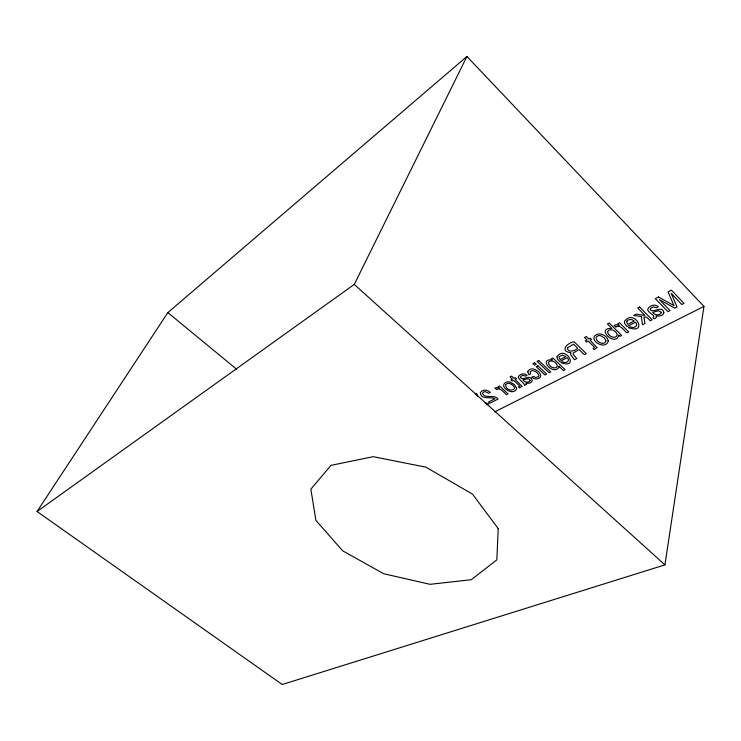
<?xml version="1.0" encoding="UTF-8"?>
<svg xmlns="http://www.w3.org/2000/svg" width="741" height="741" viewBox="0 0 741 741"><rect width="100%" height="100%" fill="white"/><g stroke="black" fill="none" stroke-linecap="round" stroke-linejoin="round"><path stroke-width="1.11" d="M664.936 564.874L703.95 306.394L466.923 56.483L167.846 312.591L37.05 511.512L282.21 684.517L664.936 564.874L354.281 284.396L466.923 56.483M37.05 511.512L354.281 284.396M475.333 394.11L476.704 393.388L477.426 396.518M486.735 404.873L488.717 403.854L484.586 402.585M494.627 411.922L703.95 306.394M167.846 312.591L236.527 369.148M556.991 356.847L557.278 358.709L559.65 361.58L567.134 357.69C571.228 360.802 565.383 364.137 562.641 361.756L560.965 362.627C580.064 369.722 565.281 344.296 556.991 356.847M607.601 331.616C607.49 335.886 615.521 340.1 617.225 334.895C616.651 330.94 609.954 327.337 607.601 331.616M618.8 335.201C615.299 347.668 594.866 327.207 611.936 328.504L607.425 324.012L609.241 323.048L621.68 335.451L619.948 336.34L618.8 335.201M605.888 340.693C604.517 347.853 590.938 338.646 598.293 335.71A3.26 2.371 10.8 0 1 600.951 335.821L604.267 337.933L605.888 340.693M661.222 312.285L661.194 312.998C659.249 315.861 654.423 315.268 652.71 312.359L658.582 310.757L661.222 312.285M498.221 528.611L496.831 559.881L471.239 579.712L430.058 584.316L383.773 573.756L342.657 550.813L315.907 520.377L310.859 489.171L331.005 465.357L373.168 456.688L425.908 467.173L472.489 494.108L498.221 528.611M521.905 386.228L519.58 387.978L518.441 386.913L519.543 386.256L519.265 385.524L513.606 380.281L512.105 381.059L510.91 379.957L512.411 379.17L509.975 376.919L511.568 376.076L514.004 378.336L515.282 377.66L516.477 378.771L515.199 379.438L521.905 386.228M527.74 371.787L528.991 374.751L530.565 373.927L530.148 371.593C533.168 368.935 537.614 372.297 538.837 375.317A2.742 1.917 15 0 1 538.346 376.789L535.623 377.465L533.27 376.456L531.695 377.28L533.668 378.438A4.557 3.186 15 0 0 536.512 378.975C548.303 377.049 531.788 362.988 527.74 371.787M624.45 321.427L624.644 323.465L627.043 326.577L635.435 322.205C639.594 325.679 633.231 329.208 630.285 326.716L628.396 327.698C649.218 334.765 634.139 307.932 624.45 321.427M663.853 312.406C663.538 315.916 658.814 316.509 656.035 315.916L656.535 316.953L655.6 318.297L654.071 318.852L652.951 317.694C656.924 315.666 647.115 312.674 647.699 309.182C649.32 305.459 655.331 303.551 658.36 306.774L656.48 307.765L653.553 306.876L650.941 308.136L650.237 309.627C653.358 313.665 661.982 304.847 663.853 312.406M480.353 392.674C480.835 400.094 490.542 396.5 495.007 398.686L488.476 402.057L489.829 403.28L498.054 399.047C494.09 393.721 485.235 399.464 482.465 393.452L483.54 392.035L485.123 391.609L488.819 393.267L490.357 392.461C487.828 389.692 482.354 389.025 480.353 392.674M548.414 362.386C548.349 366.147 554.62 370.185 557.371 366.582C557.547 362.803 551.063 358.663 548.414 362.386M516.616 388.219C514.662 397.176 497.026 386.404 506.372 382.106A5.354 3.686 16.5 0 1 509.827 382.041L514.513 384.635L516.616 388.219M596.931 347.594L594.236 349.567L593.059 348.418L594.319 347.659L594.078 346.853L588.243 341.147L586.529 342.046L585.297 340.841L587.011 339.943L584.501 337.488L586.316 336.525L588.826 338.98L590.29 338.22L591.522 339.424L590.068 340.193L596.931 347.594M558.936 366.286L558.779 367.61C552.851 375.678 537.91 358.135 552.369 359.959L551.193 358.839L552.842 357.968L565.124 369.685L563.419 370.546L558.936 366.286M526.508 383.903L524.6 385.45C524.443 382.958 519.598 380.726 518.218 377.15C519.358 373.788 524.582 372.76 527.055 375.363L525.554 376.15L522.979 375.344L520.867 376.345L520.423 377.586C523.22 381.096 528.917 374.335 531.797 379.151C533.9 382.486 528.379 384.005 525.99 383.023L526.508 383.903M570.579 353.401L570.774 354.856L574.395 359.774L576.767 358.561L573.284 354.522L573.182 353.012L579.129 349.585L584.353 354.652L586.316 353.642L574.08 341.758C566.309 343.064 559.779 351.651 570.968 352.697L570.579 353.401M608.213 340.99C605.619 351.308 586.196 339.072 597.274 334.274A5.882 4.27 10.7 0 1 601.173 334.135C604.369 334.988 607.916 337.433 608.213 340.99M505.584 384.672C506.298 394.092 522.285 389.423 509.752 383.523A2.964 2.047 16.5 0 0 507.381 383.384L505.584 384.672M559.298 356.551L559.168 357.81L560.224 359.542L565.902 356.578L562.419 355.134L559.298 356.551M567.486 347.761C567.245 353.309 575.572 350.864 577.748 348.242L573.553 344.176L567.486 347.761M626.988 321.075L626.756 322.455L627.803 324.336L634.176 321.01C632.268 319.186 628.701 318.778 626.988 321.075M530.093 380.67C528.453 383.227 524.332 382.199 522.794 379.938L528.185 378.753L529.602 379.475L530.093 380.67M496.618 389.414L494.868 388.173L496.331 387.571L499.49 388.117L497.998 386.746L499.462 385.978L508.085 393.888L506.538 394.684C503.852 392.749 500.666 387.247 496.618 389.414M615.864 326.92L613.983 325.512L615.771 324.753L619.383 325.308L617.818 323.734L619.624 322.789L628.674 331.857L626.766 332.829C624.005 330.375 620.393 324.262 615.864 326.92M534.567 362.701L532.89 363.59L534.567 365.174L536.243 364.294L534.567 362.701M538.707 360.506L537.049 361.386L549.109 372.788L550.776 371.926L538.707 360.506M639.613 307.006L637.723 308.015L645.003 315.434L636.084 314.128L633.592 315.444L641.465 316.574L642.428 324.771L644.929 323.493L643.994 316.953L646.828 317.287L650.237 320.76L652.136 319.779L639.613 307.006M658.508 296.993L655.322 298.679L667.91 311.665L670.049 310.572L659.388 299.623L674.764 308.136L677.024 306.978L671.235 293.371L681.822 304.514L684.017 303.384L671.374 290.166L668.095 291.908L673.94 305.551L658.508 296.993M537.883 365.832L536.206 366.721L544.931 374.937L546.617 374.066L537.883 365.832"/></g></svg>
